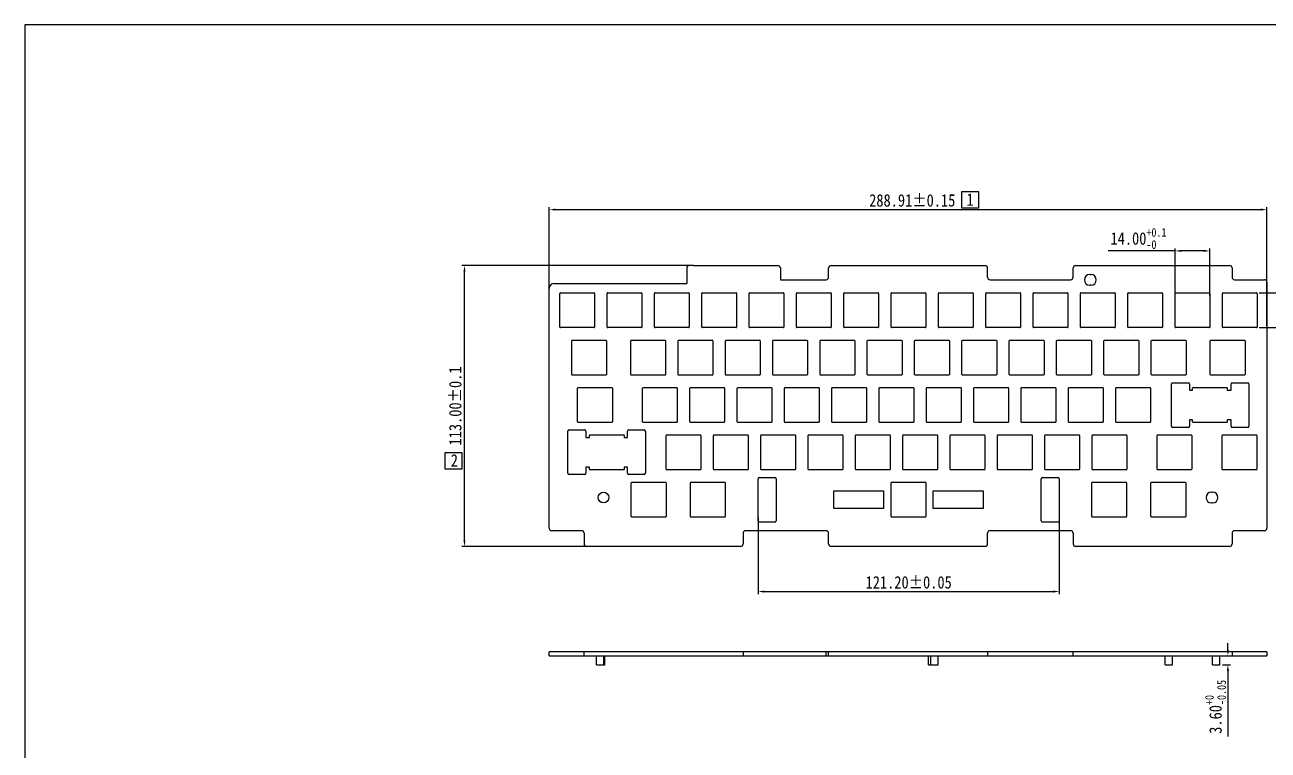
# Model space of a CAD drawing. Header units: millimetres. Extents: x -711 to 59, y -183 to 361.
# Drawn here: x -711 to -211, y 70 to 361 of the extents above; entities that cross this region are included whole.
import ezdxf

# ---------------------------------------------------------------- set-up
doc = ezdxf.new("R2010")
doc.units = ezdxf.units.MM
doc.header["$LTSCALE"] = 16.335
doc.layers.get('0').update_dxf_attribs({"linetype": 'CONTINUOUS'})
for name, color, linetype in [('图框', 7, 'CONTINUOUS'), ('文字说明', 2, 'CONTINUOUS'), ('标注尺寸', 2, 'CONTINUOUS')]:
    doc.layers.add(name, color=color, linetype=linetype)
doc.styles.get("Standard").update_dxf_attribs({"font": '', "width": 0.85, "height": 5})
doc.styles.get('STANDARD').set_extended_font_data('SimSun')

msp = doc.modelspace()

# ---------------------------------------------------------------- linework, layer by layer
at = {"color": 5, "linetype": 'Continuous'}
for p, q in [((-444.65, 263.48), (-444.65, 257.3)), ((-442.06, 264.48), (-443.66, 264.48)), ((-441.95, 264.48), (-407.95, 264.48)), ((-406.95, 263.48), (-406.95, 258.78)), ((-387.51, 259.78), (-387.51, 263.48)), ((-386.51, 264.48), (-324.51, 264.48)), ((-323.51, 259.78), (-323.51, 263.48)), ((-289.07, 259.78), (-289.07, 263.48)), ((-288.07, 264.48), (-226.07, 264.48)), ((-282.41, 260.83), (-281.91, 260.83)), ((-225.07, 263.48), (-225.07, 259.78)), ((-499.98, 158.81), (-499.98, 255.28)), ((-497.98, 257.28), (-444.95, 257.28)), ((-406.95, 258.78), (-388.51, 258.78)), ((-322.51, 258.78), (-290.07, 258.78)), ((-281.91, 256.53), (-282.41, 256.53)), ((-224.07, 258.78), (-212.07, 258.78)), ((-211.07, 257.78), (-211.07, 158.81)), ((-495.71, 239.68), (-495.71, 253.28)), ((-495.51, 253.48), (-481.91, 253.48)), ((-481.71, 253.28), (-481.71, 239.68)), ((-476.66, 239.68), (-476.66, 253.28)), ((-476.46, 253.48), (-462.86, 253.48)), ((-462.66, 253.28), (-462.66, 239.68)), ((-457.61, 239.68), (-457.61, 253.28)), ((-457.41, 253.48), (-443.81, 253.48)), ((-443.61, 253.28), (-443.61, 239.68)), ((-438.56, 239.68), (-438.56, 253.28)), ((-438.36, 253.48), (-424.76, 253.48)), ((-424.56, 253.28), (-424.56, 239.68)), ((-419.51, 239.68), (-419.51, 253.28)), ((-419.31, 253.48), (-405.71, 253.48)), ((-405.51, 253.28), (-405.51, 239.68)), ((-400.46, 239.68), (-400.46, 253.28)), ((-400.26, 253.48), (-386.66, 253.48)), ((-386.46, 253.28), (-386.46, 239.68)), ((-381.41, 239.68), (-381.41, 253.28)), ((-381.21, 253.48), (-367.61, 253.48)), ((-367.41, 253.28), (-367.41, 239.68)), ((-362.36, 239.68), (-362.36, 253.28)), ((-362.16, 253.48), (-348.56, 253.48)), ((-348.36, 253.28), (-348.36, 239.68)), ((-343.31, 239.68), (-343.31, 253.28)), ((-343.11, 253.48), (-329.51, 253.48)), ((-329.31, 253.28), (-329.31, 239.68)), ((-324.26, 239.68), (-324.26, 253.28)), ((-324.06, 253.48), (-310.46, 253.48)), ((-310.26, 253.28), (-310.26, 239.68)), ((-305.21, 239.68), (-305.21, 253.28)), ((-305.01, 253.48), (-291.41, 253.48)), ((-291.21, 253.28), (-291.21, 239.68)), ((-286.16, 239.68), (-286.16, 253.28)), ((-285.96, 253.48), (-272.36, 253.48)), ((-272.16, 253.28), (-272.16, 239.68)), ((-267.11, 239.68), (-267.11, 253.28)), ((-266.91, 253.48), (-253.31, 253.48)), ((-253.11, 253.28), (-253.11, 239.68)), ((-248.06, 239.68), (-248.06, 253.28)), ((-247.86, 253.48), (-234.26, 253.48)), ((-234.06, 253.28), (-234.06, 239.68)), ((-229.01, 239.68), (-229.01, 253.28)), ((-228.81, 253.48), (-215.21, 253.48)), ((-215.01, 253.28), (-215.01, 239.68)), ((-481.91, 239.48), (-495.51, 239.48)), ((-462.86, 239.48), (-476.46, 239.48)), ((-443.81, 239.48), (-457.41, 239.48)), ((-424.76, 239.48), (-438.36, 239.48)), ((-405.71, 239.48), (-419.31, 239.48)), ((-386.66, 239.48), (-400.26, 239.48)), ((-367.61, 239.48), (-381.21, 239.48)), ((-348.56, 239.48), (-362.16, 239.48)), ((-329.51, 239.48), (-343.11, 239.48)), ((-310.46, 239.48), (-324.06, 239.48)), ((-291.41, 239.48), (-305.01, 239.48)), ((-272.36, 239.48), (-285.96, 239.48)), ((-253.31, 239.48), (-266.91, 239.48)), ((-234.26, 239.48), (-247.86, 239.48)), ((-215.21, 239.48), (-228.81, 239.48)), ((-490.95, 220.63), (-490.95, 234.23)), ((-490.75, 234.43), (-477.15, 234.43)), ((-476.95, 234.23), (-476.95, 220.63)), ((-467.18, 220.63), (-467.18, 234.23)), ((-466.98, 234.43), (-453.38, 234.43)), ((-453.18, 234.23), (-453.18, 220.63)), ((-448.13, 220.63), (-448.13, 234.23)), ((-447.93, 234.43), (-434.33, 234.43)), ((-434.13, 234.23), (-434.13, 220.63)), ((-429.08, 220.63), (-429.08, 234.23)), ((-428.88, 234.43), (-415.28, 234.43)), ((-415.08, 234.23), (-415.08, 220.63)), ((-410.03, 220.63), (-410.03, 234.23)), ((-409.83, 234.43), (-396.23, 234.43)), ((-396.03, 234.23), (-396.03, 220.63)), ((-390.98, 220.63), (-390.98, 234.23)), ((-390.78, 234.43), (-377.18, 234.43)), ((-376.98, 234.23), (-376.98, 220.63)), ((-371.93, 220.63), (-371.93, 234.23)), ((-371.73, 234.43), (-358.13, 234.43)), ((-357.93, 234.23), (-357.93, 220.63)), ((-352.88, 220.63), (-352.88, 234.23)), ((-352.68, 234.43), (-339.08, 234.43)), ((-338.88, 234.23), (-338.88, 220.63)), ((-333.83, 220.63), (-333.83, 234.23)), ((-333.63, 234.43), (-320.03, 234.43)), ((-319.83, 234.23), (-319.83, 220.63)), ((-314.78, 220.63), (-314.78, 234.23)), ((-314.58, 234.43), (-300.98, 234.43)), ((-300.78, 234.23), (-300.78, 220.63)), ((-295.73, 220.63), (-295.73, 234.23)), ((-295.53, 234.43), (-281.93, 234.43)), ((-281.73, 234.23), (-281.73, 220.63)), ((-276.68, 220.63), (-276.68, 234.23)), ((-276.48, 234.43), (-262.88, 234.43)), ((-262.68, 234.23), (-262.68, 220.63)), ((-257.63, 220.63), (-257.63, 234.23)), ((-257.43, 234.43), (-243.83, 234.43)), ((-243.63, 234.23), (-243.63, 220.63)), ((-233.86, 220.63), (-233.86, 234.23)), ((-233.66, 234.43), (-220.06, 234.43)), ((-219.86, 234.23), (-219.86, 220.63)), ((-477.15, 220.43), (-490.75, 220.43)), ((-453.38, 220.43), (-466.98, 220.43)), ((-434.33, 220.43), (-447.93, 220.43)), ((-415.28, 220.43), (-428.88, 220.43)), ((-396.23, 220.43), (-409.83, 220.43)), ((-377.18, 220.43), (-390.78, 220.43)), ((-358.13, 220.43), (-371.73, 220.43)), ((-339.08, 220.43), (-352.68, 220.43)), ((-320.03, 220.43), (-333.63, 220.43)), ((-300.98, 220.43), (-314.58, 220.43)), ((-281.93, 220.43), (-295.53, 220.43)), ((-262.88, 220.43), (-276.48, 220.43)), ((-243.83, 220.43), (-257.43, 220.43)), ((-220.06, 220.43), (-233.66, 220.43)), ((-488.36, 215.38), (-474.76, 215.38)), ((-462.22, 215.38), (-448.62, 215.38)), ((-443.17, 215.38), (-429.57, 215.38)), ((-424.12, 215.38), (-410.52, 215.38)), ((-405.07, 215.38), (-391.47, 215.38)), ((-386.02, 215.38), (-372.42, 215.38)), ((-366.97, 215.38), (-353.37, 215.38)), ((-347.92, 215.38), (-334.32, 215.38)), ((-328.87, 215.38), (-315.27, 215.38)), ((-309.82, 215.38), (-296.22, 215.38)), ((-290.77, 215.38), (-277.17, 215.38)), ((-271.72, 215.38), (-258.12, 215.38)), ((-249.48, 199.82), (-249.48, 216.82)), ((-248.98, 217.32), (-242.78, 217.32)), ((-242.28, 216.82), (-242.28, 214.38)), ((-240.81, 215.38), (-227.21, 215.38)), ((-225.48, 214.38), (-225.48, 216.82)), ((-224.98, 217.32), (-218.78, 217.32)), ((-218.28, 216.82), (-218.28, 199.82)), ((-488.56, 201.58), (-488.56, 215.18)), ((-474.56, 215.18), (-474.56, 201.58)), ((-462.42, 201.58), (-462.42, 215.18)), ((-448.42, 215.18), (-448.42, 201.58)), ((-443.37, 201.58), (-443.37, 215.18)), ((-429.37, 215.18), (-429.37, 201.58)), ((-424.32, 201.58), (-424.32, 215.18)), ((-410.32, 215.18), (-410.32, 201.58)), ((-405.27, 201.58), (-405.27, 215.18)), ((-391.27, 215.18), (-391.27, 201.58)), ((-386.22, 201.58), (-386.22, 215.18)), ((-372.22, 215.18), (-372.22, 201.58)), ((-367.17, 201.58), (-367.17, 215.18)), ((-353.17, 215.18), (-353.17, 201.58)), ((-348.12, 201.58), (-348.12, 215.18)), ((-334.12, 215.18), (-334.12, 201.58)), ((-329.07, 201.58), (-329.07, 215.18)), ((-315.07, 215.18), (-315.07, 201.58)), ((-310.02, 201.58), (-310.02, 215.18)), ((-296.02, 215.18), (-296.02, 201.58)), ((-290.97, 201.58), (-290.97, 215.18)), ((-276.97, 215.18), (-276.97, 201.58)), ((-271.92, 201.58), (-271.92, 215.18)), ((-257.92, 215.18), (-257.92, 201.58)), ((-242.28, 214.38), (-241.01, 214.38)), ((-241.01, 214.38), (-241.01, 215.18)), ((-227.01, 215.18), (-227.01, 214.38)), ((-227.01, 214.38), (-225.48, 214.38)), ((-474.76, 201.38), (-488.36, 201.38)), ((-448.62, 201.38), (-462.22, 201.38)), ((-429.57, 201.38), (-443.17, 201.38)), ((-410.52, 201.38), (-424.12, 201.38)), ((-391.47, 201.38), (-405.07, 201.38)), ((-372.42, 201.38), (-386.02, 201.38)), ((-353.37, 201.38), (-366.97, 201.38)), ((-334.32, 201.38), (-347.92, 201.38)), ((-315.27, 201.38), (-328.87, 201.38)), ((-296.22, 201.38), (-309.82, 201.38)), ((-277.17, 201.38), (-290.77, 201.38)), ((-258.12, 201.38), (-271.72, 201.38)), ((-241.01, 202.38), (-242.28, 202.38)), ((-242.28, 202.38), (-242.28, 199.82)), ((-241.01, 201.58), (-241.01, 202.38)), ((-227.21, 201.38), (-240.81, 201.38)), ((-225.48, 202.38), (-227.01, 202.38)), ((-227.01, 202.38), (-227.01, 201.58)), ((-225.48, 199.82), (-225.48, 202.38)), ((-492.49, 180.89), (-492.49, 197.89)), ((-491.99, 198.39), (-485.79, 198.39)), ((-485.29, 197.89), (-485.29, 195.33)), ((-485.29, 195.33), (-483.81, 195.33)), ((-483.81, 195.33), (-483.81, 196.13)), ((-483.61, 196.33), (-470.01, 196.33)), ((-469.81, 196.13), (-469.81, 195.33)), ((-469.81, 195.33), (-468.49, 195.33)), ((-468.49, 195.33), (-468.49, 197.89)), ((-467.99, 198.39), (-461.79, 198.39)), ((-461.29, 197.89), (-461.29, 180.89)), ((-452.91, 182.53), (-452.91, 196.13)), ((-452.71, 196.33), (-439.11, 196.33)), ((-438.91, 196.13), (-438.91, 182.53)), ((-433.86, 182.53), (-433.86, 196.13)), ((-433.66, 196.33), (-420.06, 196.33)), ((-419.86, 196.13), (-419.86, 182.53)), ((-414.81, 182.53), (-414.81, 196.13)), ((-414.61, 196.33), (-401.01, 196.33)), ((-400.81, 196.13), (-400.81, 182.53)), ((-395.76, 182.53), (-395.76, 196.13)), ((-395.56, 196.33), (-381.96, 196.33)), ((-381.76, 196.13), (-381.76, 182.53)), ((-376.71, 182.53), (-376.71, 196.13)), ((-376.51, 196.33), (-362.91, 196.33)), ((-362.71, 196.13), (-362.71, 182.53)), ((-357.66, 182.53), (-357.66, 196.13)), ((-357.46, 196.33), (-343.86, 196.33)), ((-343.66, 196.13), (-343.66, 182.53)), ((-338.61, 182.53), (-338.61, 196.13)), ((-338.41, 196.33), (-324.81, 196.33)), ((-324.61, 196.13), (-324.61, 182.53)), ((-319.56, 182.53), (-319.56, 196.13)), ((-319.36, 196.33), (-305.76, 196.33)), ((-305.56, 196.13), (-305.56, 182.53)), ((-300.51, 182.53), (-300.51, 196.13)), ((-300.31, 196.33), (-286.71, 196.33)), ((-286.51, 196.13), (-286.51, 182.53)), ((-281.46, 182.53), (-281.46, 196.13)), ((-281.26, 196.33), (-267.66, 196.33)), ((-267.46, 196.13), (-267.46, 182.53)), ((-255.31, 182.53), (-255.31, 196.13)), ((-255.11, 196.33), (-241.51, 196.33)), ((-242.78, 199.32), (-248.98, 199.32)), ((-241.31, 196.13), (-241.31, 182.53)), ((-229.1, 182.53), (-229.1, 196.13)), ((-228.9, 196.33), (-215.3, 196.33)), ((-218.78, 199.32), (-224.98, 199.32)), ((-215.1, 196.13), (-215.1, 182.53)), ((-485.79, 180.39), (-491.99, 180.39)), ((-485.29, 183.33), (-485.29, 180.89)), ((-483.81, 183.33), (-485.29, 183.33)), ((-483.81, 182.53), (-483.81, 183.33)), ((-470.01, 182.33), (-483.61, 182.33)), ((-469.81, 183.33), (-469.81, 182.53)), ((-468.49, 183.33), (-469.81, 183.33)), ((-468.49, 180.89), (-468.49, 183.33)), ((-461.79, 180.39), (-467.99, 180.39)), ((-439.11, 182.33), (-452.71, 182.33)), ((-420.06, 182.33), (-433.66, 182.33)), ((-401.01, 182.33), (-414.61, 182.33)), ((-381.96, 182.33), (-395.56, 182.33)), ((-362.91, 182.33), (-376.51, 182.33)), ((-343.86, 182.33), (-357.46, 182.33)), ((-324.81, 182.33), (-338.41, 182.33)), ((-305.76, 182.33), (-319.36, 182.33)), ((-286.71, 182.33), (-300.31, 182.33)), ((-267.66, 182.33), (-281.26, 182.33)), ((-241.51, 182.33), (-255.11, 182.33)), ((-215.3, 182.33), (-228.9, 182.33)), ((-466.96, 163.48), (-466.96, 177.08)), ((-466.76, 177.28), (-453.16, 177.28)), ((-452.96, 177.08), (-452.96, 163.48)), ((-443.16, 163.48), (-443.16, 177.08)), ((-442.96, 177.28), (-429.36, 177.28)), ((-429.16, 177.08), (-429.16, 163.48)), ((-415.88, 161.72), (-415.88, 178.72)), ((-415.38, 179.22), (-409.18, 179.22)), ((-408.68, 178.72), (-408.68, 161.72)), ((-362.36, 163.48), (-362.36, 177.08)), ((-362.16, 177.28), (-348.56, 177.28)), ((-348.36, 177.08), (-348.36, 163.48)), ((-301.88, 161.72), (-301.88, 178.72)), ((-301.38, 179.22), (-295.18, 179.22)), ((-294.68, 178.72), (-294.68, 161.72)), ((-281.56, 163.48), (-281.56, 177.08)), ((-281.36, 177.28), (-267.76, 177.28)), ((-267.56, 177.08), (-267.56, 163.48)), ((-257.76, 163.48), (-257.76, 177.08)), ((-257.56, 177.28), (-243.96, 177.28)), ((-243.76, 177.08), (-243.76, 163.48)), ((-385.36, 166.78), (-385.36, 173.78)), ((-385.36, 173.78), (-365.36, 173.78)), ((-365.36, 173.78), (-365.36, 166.78)), ((-345.36, 173.78), (-325.36, 173.78)), ((-345.36, 166.78), (-345.36, 173.78)), ((-325.36, 173.78), (-325.36, 166.78)), ((-233.43, 173.28), (-232.93, 173.28)), ((-365.36, 166.78), (-385.36, 166.78)), ((-325.36, 166.78), (-345.36, 166.78)), ((-232.93, 168.98), (-233.43, 168.98)), ((-453.16, 163.28), (-466.76, 163.28)), ((-429.36, 163.28), (-442.96, 163.28)), ((-415.66, 161.31), (-408.91, 161.31)), ((-348.56, 163.28), (-362.16, 163.28)), ((-301.66, 161.31), (-294.91, 161.31)), ((-267.76, 163.28), (-281.36, 163.28)), ((-243.96, 163.28), (-257.56, 163.28)), ((-486.95, 157.81), (-498.98, 157.81)), ((-485.95, 156.81), (-485.95, 152.48)), ((-421.95, 156.81), (-421.95, 152.48)), ((-388.51, 157.81), (-420.95, 157.81)), ((-387.51, 152.48), (-387.51, 156.81)), ((-323.51, 152.48), (-323.51, 156.81)), ((-290.07, 157.81), (-322.51, 157.81)), ((-289.07, 156.81), (-289.07, 152.48)), ((-225.07, 156.81), (-225.07, 152.48)), ((-212.07, 157.81), (-224.07, 157.81)), ((-422.95, 151.48), (-484.95, 151.48)), ((-324.51, 151.48), (-386.51, 151.48)), ((-226.07, 151.48), (-288.07, 151.48)), ((-499.98, 107.52), (-499.98, 109.02)), ((-211.07, 109.02), (-499.98, 109.02)), ((-499.98, 107.52), (-211.07, 107.52)), ((-485.95, 107.52), (-485.95, 109.02)), ((-481.01, 103.92), (-481.01, 107.52)), ((-478.01, 103.92), (-478.01, 107.52)), ((-477.66, 103.92), (-477.66, 107.52)), ((-421.95, 109.02), (-421.95, 107.52)), ((-388.51, 107.52), (-388.51, 109.02)), ((-387.51, 107.52), (-387.51, 109.02)), ((-347.31, 103.92), (-347.31, 107.52)), ((-346.36, 103.92), (-346.36, 107.52)), ((-343.36, 103.92), (-343.36, 107.52)), ((-323.51, 109.02), (-323.51, 107.52)), ((-289.07, 107.52), (-289.07, 109.02)), ((-252.06, 103.92), (-252.06, 107.52)), ((-249.06, 103.92), (-249.06, 107.52)), ((-233.01, 103.92), (-233.01, 107.52)), ((-230.01, 103.92), (-230.01, 107.52)), ((-225.07, 109.02), (-225.07, 107.52)), ((-211.07, 109.02), (-211.07, 107.52)), ((-481.01, 103.92), (-477.66, 103.92)), ((-347.31, 103.92), (-343.36, 103.92)), ((-252.06, 103.92), (-249.06, 103.92)), ((-233.01, 103.92), (-230.01, 103.92))]:
    msp.add_line(p, q, dxfattribs=at)
msp.add_circle((-478.13, 171.13), 2.15, dxfattribs=at)
for centre, radius, start, end in [((-443.65, 263.48), 1, 90, 180), ((-441.95, 263.48), 1, 90, 96.7046), ((-407.95, 263.48), 1, 0, 90), ((-386.51, 263.48), 1, 90, 180), ((-324.51, 263.48), 1, 0, 90), ((-288.07, 263.48), 1, 90, 180), ((-282.41, 258.68), 2.15, 90, 270), ((-281.91, 258.68), 2.15, 270, 90), ((-226.07, 263.48), 1, 0, 90), ((-497.98, 255.28), 2, 90, 180), ((-444.95, 259.28), 2, 270, 278.6269), ((-388.51, 259.78), 1, 270, 0), ((-322.51, 259.78), 1, 180, 270), ((-290.07, 259.78), 1, 270, 0), ((-224.07, 259.78), 1, 180, 270), ((-212.07, 257.78), 1, 0, 90), ((-495.51, 253.28), 0.2, 90, 180), ((-481.91, 253.28), 0.2, 0, 90), ((-476.46, 253.28), 0.2, 90, 180), ((-462.86, 253.28), 0.2, 0, 90), ((-457.41, 253.28), 0.2, 90, 180), ((-443.81, 253.28), 0.2, 0, 90), ((-438.36, 253.28), 0.2, 90, 180), ((-424.76, 253.28), 0.2, 0, 90), ((-419.31, 253.28), 0.2, 90, 180), ((-405.71, 253.28), 0.2, 0, 90), ((-400.26, 253.28), 0.2, 90, 180), ((-386.66, 253.28), 0.2, 0, 90), ((-381.21, 253.28), 0.2, 90, 180), ((-367.61, 253.28), 0.2, 0, 90), ((-362.16, 253.28), 0.2, 90, 180), ((-348.56, 253.28), 0.2, 0, 90), ((-343.11, 253.28), 0.2, 90, 180), ((-329.51, 253.28), 0.2, 0, 90), ((-324.06, 253.28), 0.2, 90, 180), ((-310.46, 253.28), 0.2, 0, 90), ((-305.01, 253.28), 0.2, 90, 180), ((-291.41, 253.28), 0.2, 0, 90), ((-285.96, 253.28), 0.2, 90, 180), ((-272.36, 253.28), 0.2, 0, 90), ((-266.91, 253.28), 0.2, 90, 180), ((-253.31, 253.28), 0.2, 0, 90), ((-247.86, 253.28), 0.2, 90, 180), ((-234.26, 253.28), 0.2, 0, 90), ((-228.81, 253.28), 0.2, 90, 180), ((-215.21, 253.28), 0.2, 0, 90), ((-495.51, 239.68), 0.2, 180, 270), ((-481.91, 239.68), 0.2, 270, 0), ((-476.46, 239.68), 0.2, 180, 270), ((-462.86, 239.68), 0.2, 270, 0), ((-457.41, 239.68), 0.2, 180, 270), ((-443.81, 239.68), 0.2, 270, 0), ((-438.36, 239.68), 0.2, 180, 270), ((-424.76, 239.68), 0.2, 270, 0), ((-419.31, 239.68), 0.2, 180, 270), ((-405.71, 239.68), 0.2, 270, 0), ((-400.26, 239.68), 0.2, 180, 270), ((-386.66, 239.68), 0.2, 270, 0), ((-381.21, 239.68), 0.2, 180, 270), ((-367.61, 239.68), 0.2, 270, 0), ((-362.16, 239.68), 0.2, 180, 270), ((-348.56, 239.68), 0.2, 270, 0), ((-343.11, 239.68), 0.2, 180, 270), ((-329.51, 239.68), 0.2, 270, 0), ((-324.06, 239.68), 0.2, 180, 270), ((-310.46, 239.68), 0.2, 270, 0), ((-305.01, 239.68), 0.2, 180, 270), ((-291.41, 239.68), 0.2, 270, 0), ((-285.96, 239.68), 0.2, 180, 270), ((-272.36, 239.68), 0.2, 270, 0), ((-266.91, 239.68), 0.2, 180, 270), ((-253.31, 239.68), 0.2, 270, 0), ((-247.86, 239.68), 0.2, 180, 270), ((-234.26, 239.68), 0.2, 270, 0), ((-228.81, 239.68), 0.2, 180, 270), ((-215.21, 239.68), 0.2, 270, 0), ((-490.75, 234.23), 0.2, 90, 180), ((-477.15, 234.23), 0.2, 0, 90), ((-466.98, 234.23), 0.2, 90, 180), ((-453.38, 234.23), 0.2, 0, 90), ((-447.93, 234.23), 0.2, 90, 180), ((-434.33, 234.23), 0.2, 0, 90), ((-428.88, 234.23), 0.2, 90, 180), ((-415.28, 234.23), 0.2, 0, 90), ((-409.83, 234.23), 0.2, 90, 180), ((-396.23, 234.23), 0.2, 0, 90), ((-390.78, 234.23), 0.2, 90, 180), ((-377.18, 234.23), 0.2, 0, 90), ((-371.73, 234.23), 0.2, 90, 180), ((-358.13, 234.23), 0.2, 0, 90), ((-352.68, 234.23), 0.2, 90, 180), ((-339.08, 234.23), 0.2, 0, 90), ((-333.63, 234.23), 0.2, 90, 180), ((-320.03, 234.23), 0.2, 0, 90), ((-314.58, 234.23), 0.2, 90, 180), ((-300.98, 234.23), 0.2, 0, 90), ((-295.53, 234.23), 0.2, 90, 180), ((-281.93, 234.23), 0.2, 0, 90), ((-276.48, 234.23), 0.2, 90, 180), ((-262.88, 234.23), 0.2, 0, 90), ((-257.43, 234.23), 0.2, 90, 180), ((-243.83, 234.23), 0.2, 0, 90), ((-233.66, 234.23), 0.2, 90, 180), ((-220.06, 234.23), 0.2, 0, 90), ((-490.75, 220.63), 0.2, 180, 270), ((-477.15, 220.63), 0.2, 270, 0), ((-466.98, 220.63), 0.2, 180, 270), ((-453.38, 220.63), 0.2, 270, 0), ((-447.93, 220.63), 0.2, 180, 270), ((-434.33, 220.63), 0.2, 270, 0), ((-428.88, 220.63), 0.2, 180, 270), ((-415.28, 220.63), 0.2, 270, 0), ((-409.83, 220.63), 0.2, 180, 270), ((-396.23, 220.63), 0.2, 270, 0), ((-390.78, 220.63), 0.2, 180, 270), ((-377.18, 220.63), 0.2, 270, 0), ((-371.73, 220.63), 0.2, 180, 270), ((-358.13, 220.63), 0.2, 270, 0), ((-352.68, 220.63), 0.2, 180, 270), ((-339.08, 220.63), 0.2, 270, 0), ((-333.63, 220.63), 0.2, 180, 270), ((-320.03, 220.63), 0.2, 270, 0), ((-314.58, 220.63), 0.2, 180, 270), ((-300.98, 220.63), 0.2, 270, 0), ((-295.53, 220.63), 0.2, 180, 270), ((-281.93, 220.63), 0.2, 270, 0), ((-276.48, 220.63), 0.2, 180, 270), ((-262.88, 220.63), 0.2, 270, 0), ((-257.43, 220.63), 0.2, 180, 270), ((-243.83, 220.63), 0.2, 270, 0), ((-233.66, 220.63), 0.2, 180, 270), ((-220.06, 220.63), 0.2, 270, 0), ((-488.36, 215.18), 0.2, 90, 180), ((-474.76, 215.18), 0.2, 0, 90), ((-462.22, 215.18), 0.2, 90, 180), ((-448.62, 215.18), 0.2, 0, 90), ((-443.17, 215.18), 0.2, 90, 180), ((-429.57, 215.18), 0.2, 0, 90), ((-424.12, 215.18), 0.2, 90, 180), ((-410.52, 215.18), 0.2, 0, 90), ((-405.07, 215.18), 0.2, 90, 180), ((-391.47, 215.18), 0.2, 0, 90), ((-386.02, 215.18), 0.2, 90, 180), ((-372.42, 215.18), 0.2, 0, 90), ((-366.97, 215.18), 0.2, 90, 180), ((-353.37, 215.18), 0.2, 0, 90), ((-347.92, 215.18), 0.2, 90, 180), ((-334.32, 215.18), 0.2, 0, 90), ((-328.87, 215.18), 0.2, 90, 180), ((-315.27, 215.18), 0.2, 0, 90), ((-309.82, 215.18), 0.2, 90, 180), ((-296.22, 215.18), 0.2, 0, 90), ((-290.77, 215.18), 0.2, 90, 180), ((-277.17, 215.18), 0.2, 0, 90), ((-271.72, 215.18), 0.2, 90, 180), ((-258.12, 215.18), 0.2, 0, 90), ((-248.98, 216.82), 0.5, 90, 180), ((-242.78, 216.82), 0.5, 0, 90), ((-240.81, 215.18), 0.2, 90, 180), ((-227.21, 215.18), 0.2, 0, 90), ((-224.98, 216.82), 0.5, 90, 180), ((-218.78, 216.82), 0.5, 0, 90), ((-488.36, 201.58), 0.2, 180, 270), ((-474.76, 201.58), 0.2, 270, 0), ((-462.22, 201.58), 0.2, 180, 270), ((-448.62, 201.58), 0.2, 270, 0), ((-443.17, 201.58), 0.2, 180, 270), ((-429.57, 201.58), 0.2, 270, 0), ((-424.12, 201.58), 0.2, 180, 270), ((-410.52, 201.58), 0.2, 270, 0), ((-405.07, 201.58), 0.2, 180, 270), ((-391.47, 201.58), 0.2, 270, 0), ((-386.02, 201.58), 0.2, 180, 270), ((-372.42, 201.58), 0.2, 270, 0), ((-366.97, 201.58), 0.2, 180, 270), ((-353.37, 201.58), 0.2, 270, 0), ((-347.92, 201.58), 0.2, 180, 270), ((-334.32, 201.58), 0.2, 270, 0), ((-328.87, 201.58), 0.2, 180, 270), ((-315.27, 201.58), 0.2, 270, 0), ((-309.82, 201.58), 0.2, 180, 270), ((-296.22, 201.58), 0.2, 270, 0), ((-290.77, 201.58), 0.2, 180, 270), ((-277.17, 201.58), 0.2, 270, 0), ((-271.72, 201.58), 0.2, 180, 270), ((-258.12, 201.58), 0.2, 270, 0), ((-240.81, 201.58), 0.2, 180, 270), ((-227.21, 201.58), 0.2, 270, 0), ((-491.99, 197.89), 0.5, 90, 180), ((-485.79, 197.89), 0.5, 0, 90), ((-483.61, 196.13), 0.2, 90, 180), ((-470.01, 196.13), 0.2, 0, 90), ((-467.99, 197.89), 0.5, 90, 180), ((-461.79, 197.89), 0.5, 0, 90), ((-452.71, 196.13), 0.2, 90, 180), ((-439.11, 196.13), 0.2, 0, 90), ((-433.66, 196.13), 0.2, 90, 180), ((-420.06, 196.13), 0.2, 0, 90), ((-414.61, 196.13), 0.2, 90, 180), ((-401.01, 196.13), 0.2, 0, 90), ((-395.56, 196.13), 0.2, 90, 180), ((-381.96, 196.13), 0.2, 0, 90), ((-376.51, 196.13), 0.2, 90, 180), ((-362.91, 196.13), 0.2, 0, 90), ((-357.46, 196.13), 0.2, 90, 180), ((-343.86, 196.13), 0.2, 0, 90), ((-338.41, 196.13), 0.2, 90, 180), ((-324.81, 196.13), 0.2, 0, 90), ((-319.36, 196.13), 0.2, 90, 180), ((-305.76, 196.13), 0.2, 0, 90), ((-300.31, 196.13), 0.2, 90, 180), ((-286.71, 196.13), 0.2, 0, 90), ((-281.26, 196.13), 0.2, 90, 180), ((-267.66, 196.13), 0.2, 0, 90), ((-255.11, 196.13), 0.2, 90, 180), ((-248.98, 199.82), 0.5, 180, 270), ((-242.78, 199.82), 0.5, 270, 0), ((-241.51, 196.13), 0.2, 0, 90), ((-228.9, 196.13), 0.2, 90, 180), ((-224.98, 199.82), 0.5, 180, 270), ((-218.78, 199.82), 0.5, 270, 0), ((-215.3, 196.13), 0.2, 0, 90), ((-491.99, 180.89), 0.5, 180, 270), ((-485.79, 180.89), 0.5, 270, 0), ((-483.61, 182.53), 0.2, 180, 270), ((-470.01, 182.53), 0.2, 270, 0), ((-467.99, 180.89), 0.5, 180, 270), ((-461.79, 180.89), 0.5, 270, 0), ((-452.71, 182.53), 0.2, 180, 270), ((-439.11, 182.53), 0.2, 270, 0), ((-433.66, 182.53), 0.2, 180, 270), ((-420.06, 182.53), 0.2, 270, 0), ((-414.61, 182.53), 0.2, 180, 270), ((-401.01, 182.53), 0.2, 270, 0), ((-395.56, 182.53), 0.2, 180, 270), ((-381.96, 182.53), 0.2, 270, 0), ((-376.51, 182.53), 0.2, 180, 270), ((-362.91, 182.53), 0.2, 270, 0), ((-357.46, 182.53), 0.2, 180, 270), ((-343.86, 182.53), 0.2, 270, 0), ((-338.41, 182.53), 0.2, 180, 270), ((-324.81, 182.53), 0.2, 270, 0), ((-319.36, 182.53), 0.2, 180, 270), ((-305.76, 182.53), 0.2, 270, 0), ((-300.31, 182.53), 0.2, 180, 270), ((-286.71, 182.53), 0.2, 270, 0), ((-281.26, 182.53), 0.2, 180, 270), ((-267.66, 182.53), 0.2, 270, 0), ((-255.11, 182.53), 0.2, 180, 270), ((-241.51, 182.53), 0.2, 270, 0), ((-228.9, 182.53), 0.2, 180, 270), ((-215.3, 182.53), 0.2, 270, 0), ((-466.76, 177.08), 0.2, 90, 180), ((-453.16, 177.08), 0.2, 0, 90), ((-442.96, 177.08), 0.2, 90, 180), ((-429.36, 177.08), 0.2, 0, 90), ((-415.38, 178.72), 0.5, 90, 180), ((-409.18, 178.72), 0.5, 0, 90), ((-362.16, 177.08), 0.2, 90, 180), ((-348.56, 177.08), 0.2, 0, 90), ((-301.38, 178.72), 0.5, 90, 180), ((-295.18, 178.72), 0.5, 0, 90), ((-281.36, 177.08), 0.2, 90, 180), ((-267.76, 177.08), 0.2, 0, 90), ((-257.56, 177.08), 0.2, 90, 180), ((-243.96, 177.08), 0.2, 0, 90), ((-233.43, 171.13), 2.15, 90, 270), ((-232.93, 171.13), 2.15, 270, 90), ((-466.76, 163.48), 0.2, 180, 270), ((-453.16, 163.48), 0.2, 270, 0), ((-442.96, 163.48), 0.2, 180, 270), ((-429.36, 163.48), 0.2, 270, 0), ((-415.38, 161.72), 0.5, 180, 236.5539), ((-409.18, 161.72), 0.5, 303.4461, 0), ((-362.16, 163.48), 0.2, 180, 270), ((-348.56, 163.48), 0.2, 270, 0), ((-301.38, 161.72), 0.5, 180, 236.5539), ((-295.18, 161.72), 0.5, 303.4461, 0), ((-281.36, 163.48), 0.2, 180, 270), ((-267.76, 163.48), 0.2, 270, 0), ((-257.56, 163.48), 0.2, 180, 270), ((-243.96, 163.48), 0.2, 270, 0), ((-498.98, 158.81), 1, 180, 269.9046), ((-486.95, 156.81), 1, 0, 90.0953), ((-420.95, 156.81), 1, 89.9053, 179.9817), ((-388.51, 156.81), 1, 0.0186, 90.121), ((-322.51, 156.81), 1, 89.9047, 180), ((-290.07, 156.81), 1, 0, 90.0953), ((-224.07, 156.81), 1, 89.953, 179.9817), ((-212.07, 158.81), 1, 270.1431, 0), ((-484.95, 152.48), 1, 180, 270), ((-422.95, 152.48), 1, 270, 0), ((-386.51, 152.48), 1, 180, 270), ((-324.51, 152.48), 1, 270, 0), ((-288.07, 152.48), 1, 180, 270), ((-226.07, 152.48), 1, 270, 0)]:
    msp.add_arc(centre, radius, start, end, dxfattribs=at)
at = {"layer": '图框', "color": 5}
for p, q in [((58.73, 361.26), (-711.09, 361.26)), ((-711.09, 361.26), (-711.09, -183.06))]:
    msp.add_line(p, q, dxfattribs=at)
at = {"layer": '文字说明', "color": 5}
for p, q in [((-333.91, 294.22), (-327.19, 294.22)), ((-333.91, 287.5), (-333.91, 294.22)), ((-327.19, 294.22), (-327.19, 287.5)), ((-327.19, 287.5), (-333.91, 287.5)), ((-541.9, 189.3), (-535.18, 189.3)), ((-541.9, 182.58), (-541.9, 189.3)), ((-535.18, 189.3), (-535.18, 182.58)), ((-535.18, 182.58), (-541.9, 182.58))]:
    msp.add_line(p, q, dxfattribs=at)
at = {"layer": '标注尺寸', "color": 5}
for p, q in [((-499.98, 250.3), (-499.98, 287.96)), ((-497.48, 286.96), (-213.57, 286.96)), ((-211.07, 240.21), (-211.07, 287.96)), ((-248.06, 270.34), (-274.96, 270.34)), ((-248.06, 252.2), (-248.06, 271.34)), ((-236.56, 270.34), (-245.56, 270.34)), ((-234.06, 252.2), (-234.06, 271.34)), ((-442.95, 264.48), (-535.11, 264.48)), ((-534.11, 153.98), (-534.11, 261.98)), ((-214.21, 253.48), (-193.14, 253.48)), ((-214.21, 239.48), (-193.14, 239.48)), ((-415.88, 163.12), (-415.88, 132.33)), ((-294.68, 163.12), (-294.68, 132.33)), ((-476.1, 151.48), (-535.11, 151.48)), ((-413.38, 133.33), (-297.18, 133.33)), ((-226.78, 110.02), (-226.78, 112.52)), ((-229.01, 107.52), (-225.78, 107.52)), ((-229.01, 103.92), (-225.78, 103.92)), ((-226.78, 101.42), (-226.78, 75))]:
    msp.add_line(p, q, dxfattribs=at)
for points in [[(-497.48, 287.38), (-497.48, 286.55), (-499.98, 286.96)], [(-213.57, 287.38), (-213.57, 286.55), (-211.07, 286.96)], [(-245.56, 270.76), (-245.56, 269.93), (-248.06, 270.34)], [(-236.56, 270.76), (-236.56, 269.93), (-234.06, 270.34)], [(-534.53, 261.98), (-533.7, 261.98), (-534.11, 264.48)], [(-534.53, 153.98), (-533.7, 153.98), (-534.11, 151.48)], [(-413.38, 133.75), (-413.38, 132.91), (-415.88, 133.33)], [(-297.18, 133.75), (-297.18, 132.91), (-294.68, 133.33)], [(-227.2, 110.02), (-226.36, 110.02), (-226.78, 107.52)], [(-227.2, 101.42), (-226.36, 101.42), (-226.78, 103.92)]]:
    msp.add_solid(points, dxfattribs=at)

# ---------------------------------------------------------------- texts
at = {"layer": '图框', "color": 5, "width": 0.85}
for s, p in [('1', (-332.01, 288.49)), ('2', (-539.62, 183.57))]:
    msp.add_text(s, height=5, dxfattribs=at).set_placement(p)
at = {"layer": '标注尺寸', "color": 5, "char_height": 5, "attachment_point": 5}
for s, insert in [('\\A1;288.91%%P0.15', (-353.84, 290.64)), ('\\A1;14.00{\\H0.7x;\\S+0.1^ -0;}', (-262.76, 275.35)), ('\\A1;121.20%%P0.05', (-355.28, 137.01))]:
    msp.add_mtext(s, dxfattribs=dict(at, insert=insert))
at = {"layer": '标注尺寸', "color": 5, "char_height": 5, "attachment_point": 5, "rotation": 90}
for s, insert in [('\\A1;113.00%%P0.1', (-537.79, 207.98)), ('\\A1;3.60{\\H0.7x;\\S+0^ -0.05;}', (-231.77, 86.96))]:
    msp.add_mtext(s, dxfattribs=dict(at, insert=insert))

doc.saveas('drawing.dxf')
